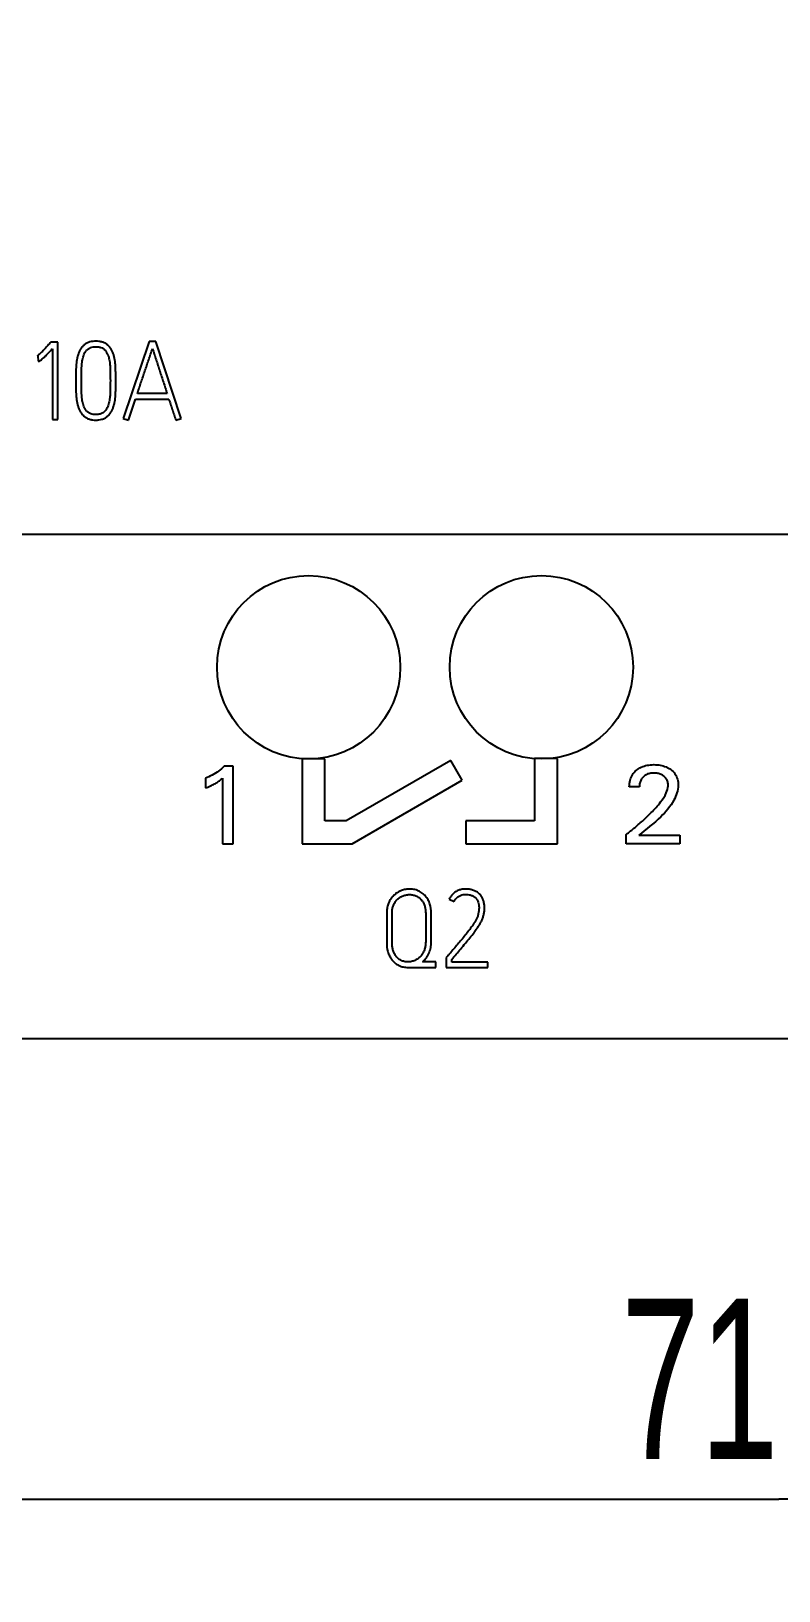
# Model space of a CAD drawing. Extents: x 0 to 420, y 0 to 297.
# Drawn here: x 108.76 to 125.08, y 132.6 to 166.62 of the extents above; entities that cross this region are included whole.
import ezdxf

# ---------------------------------------------------------------- set-up
doc = ezdxf.new("R2010")
doc.units = 0
doc.header["$LTSCALE"] = 23.1
for name, color, linetype in [('10000_FRONT', 7, 'CONTINUOUS'), ('10100_DIM_FRONT', 7, 'CONTINUOUS'), ('10500_FRONT_LABELING', 7, 'CONTINUOUS')]:
    doc.layers.add(name, color=color, linetype=linetype)
doc.styles.get("Standard").update_dxf_attribs({"font": 'txt', "width": 0.8})
doc.dimstyles.new('DIMSTYLE_1', dxfattribs={"dimtxt": 3.5, "dimasz": 3.5, "dimexe": 0.18, "dimexo": 0.0625, "dimgap": 0.09, "dimtad": 1, "dimtxsty": 'STANDARD', "dimcen": 0.09, "dimazin": 3, "dimtp": 0.05, "dimtm": 0.05, "dimtfac": 1, "dimtofl": 0, "dimtmove": 0, "dimatfit": 3, "dimtolj": 1})

# ---------------------------------------------------------------- blocks, each defined once
blk = doc.blocks.new('*D0')
at = {"layer": '10100_DIM_FRONT', "linetype": 'CONTINUOUS'}
for p, q in [((160.829689, 189.646967), (160.829689, 132.601665)), ((89.329689, 150.134374), (89.329689, 132.601665)), ((89.329689, 134.601665), (125.079689, 134.601665)), ((160.829689, 134.601665), (125.079689, 134.601665))]:
    blk.add_line(p, q, dxfattribs=at)
for points in [[(92.829689, 135.101665), (89.329689, 134.601665), (92.829689, 134.101665)], [(157.329689, 134.101665), (160.829689, 134.601665), (157.329689, 135.101665)]]:
    blk.add_solid(points, dxfattribs=at)
at = {"layer": '10100_DIM_FRONT', "linetype": 'CONTINUOUS', "width": 0.660714}
blk.add_text('71,5', height=3.5, dxfattribs=at).set_placement((121.635873, 135.476665))

msp = doc.modelspace()

# ---------------------------------------------------------------- linework, layer by layer
at = {"layer": '10000_FRONT', "color": 7, "linetype": 'CONTINUOUS'}
for p, q in [((89.33, 155.648), (160.83, 155.648)), ((114.673, 150.748), (114.673, 148.894)), ((115.169, 150.748), (114.673, 150.748)), ((115.169, 149.395), (115.169, 150.748)), ((117.92, 150.713), (115.635, 149.395)), ((118.17, 150.28), (117.92, 150.713)), ((119.75, 150.754), (119.75, 149.394)), ((120.25, 150.754), (119.75, 150.754)), ((120.25, 148.894), (120.25, 150.754)), ((115.768, 148.894), (118.17, 150.28)), ((115.635, 149.395), (115.169, 149.395)), ((118.251, 149.394), (118.251, 148.894)), ((119.75, 149.394), (118.251, 149.394)), ((114.673, 148.894), (115.768, 148.894)), ((118.251, 148.894), (120.25, 148.894)), ((89.33, 144.648), (160.83, 144.648))]:
    msp.add_line(p, q, dxfattribs=at)
for centre in [(114.817, 152.746), (119.897, 152.746)]:
    msp.add_circle(centre, 2, dxfattribs=at)
at = {"layer": '10500_FRONT_LABELING', "color": 7, "linetype": 'CONTINUOUS'}
for p, q in [((109.192, 159.839), (109.175, 159.82)), ((109.34, 159.839), (109.192, 159.839)), ((109.222, 159.692), (109.222, 158.146)), ((109.34, 158.146), (109.34, 159.839)), ((111.332, 159.85), (110.769, 158.174)), ((111.483, 159.85), (111.332, 159.85)), ((112.033, 158.174), (111.483, 159.85)), ((108.892, 159.534), (108.906, 159.539)), ((108.906, 159.539), (108.913, 159.419)), ((109.736, 159.009), (109.736, 158.983)), ((109.856, 158.983), (109.856, 159.009)), ((110.488, 159.009), (110.488, 158.983)), ((110.606, 158.983), (110.606, 159.009)), ((110.882, 158.136), (111.038, 158.596)), ((111.038, 158.596), (111.766, 158.596)), ((111.726, 158.716), (111.078, 158.716)), ((109.222, 158.146), (109.34, 158.146)), ((110.769, 158.174), (110.882, 158.136)), ((111.917, 158.136), (112.033, 158.174)), ((113.167, 150.586), (112.974, 150.586)), ((113.167, 148.896), (113.167, 150.586)), ((112.567, 150.325), (112.567, 150.112)), ((112.939, 150.323), (112.939, 148.896)), ((122.037, 150.137), (121.816, 150.137)), ((121.747, 148.896), (121.747, 149.099)), ((122.024, 149.081), (122.919, 149.081)), ((122.919, 149.081), (122.919, 148.896)), ((112.939, 148.896), (113.167, 148.896)), ((122.919, 148.896), (121.747, 148.896)), ((117.885, 147.688), (117.991, 147.634)), ((116.52, 147.384), (116.52, 146.74)), ((116.638, 146.74), (116.638, 147.384)), ((117.371, 147.384), (117.371, 146.754)), ((117.491, 146.754), (117.491, 147.384)), ((117.595, 146.318), (117.302, 146.318)), ((117.595, 146.198), (117.595, 146.318)), ((117.835, 146.431), (117.821, 146.415)), ((117.821, 146.415), (117.821, 146.198)), ((117.939, 146.316), (117.939, 146.372)), ((118.727, 146.316), (117.939, 146.316)), ((118.727, 146.198), (118.727, 146.316)), ((116.982, 146.198), (117.595, 146.198)), ((117.821, 146.198), (118.727, 146.198))]:
    msp.add_line(p, q, dxfattribs=at)
for points, knots in [([(109.175, 159.82), (109.164, 159.807), (109.153, 159.795), (109.13, 159.77), (109.119, 159.758), (109.085, 159.721), (109.062, 159.696), (109.016, 159.647), (108.992, 159.623), (108.956, 159.588), (108.944, 159.577), (108.925, 159.56), (108.919, 159.555), (108.906, 159.544), (108.899, 159.539), (108.892, 159.534)], [0, 0, 0, 0, 0.125, 0.125, 0.25, 0.25, 0.5, 0.5, 0.75, 0.75, 0.875, 0.875, 0.9375, 0.9375, 1, 1, 1, 1]), ([(108.913, 159.419), (108.918, 159.419), (108.922, 159.42), (108.931, 159.421), (108.935, 159.422), (108.943, 159.425), (108.947, 159.427), (108.955, 159.432), (108.958, 159.434), (108.969, 159.442), (108.976, 159.447), (108.989, 159.458), (108.996, 159.464), (109.016, 159.481), (109.028, 159.493), (109.053, 159.517), (109.066, 159.529), (109.103, 159.566), (109.127, 159.591), (109.175, 159.641), (109.198, 159.667), (109.222, 159.692)], [0, 0, 0, 0, 0.03125, 0.03125, 0.0625, 0.0625, 0.09375, 0.09375, 0.125, 0.125, 0.1875, 0.1875, 0.25, 0.25, 0.375, 0.375, 0.5, 0.5, 0.75, 0.75, 1, 1, 1, 1]), ([(110.606, 159.009), (110.606, 159.053), (110.606, 159.098), (110.605, 159.188), (110.604, 159.232), (110.601, 159.322), (110.598, 159.366), (110.589, 159.433), (110.586, 159.455), (110.578, 159.499), (110.573, 159.521), (110.56, 159.565), (110.553, 159.587), (110.537, 159.629), (110.527, 159.65), (110.51, 159.679), (110.504, 159.689), (110.491, 159.708), (110.484, 159.717), (110.462, 159.743), (110.446, 159.759), (110.42, 159.781), (110.411, 159.788), (110.392, 159.801), (110.382, 159.807), (110.352, 159.823), (110.332, 159.831), (110.299, 159.842), (110.288, 159.844), (110.265, 159.849), (110.254, 159.851), (110.22, 159.856), (110.198, 159.857), (110.152, 159.857), (110.129, 159.856), (110.084, 159.851), (110.062, 159.846), (110.03, 159.837), (110.019, 159.833), (109.998, 159.824), (109.987, 159.82), (109.957, 159.804), (109.938, 159.791), (109.911, 159.77), (109.903, 159.762), (109.886, 159.746), (109.879, 159.738), (109.857, 159.712), (109.843, 159.693), (109.826, 159.664), (109.82, 159.654), (109.81, 159.633), (109.806, 159.623), (109.793, 159.591), (109.786, 159.57), (109.773, 159.526), (109.768, 159.504), (109.758, 159.46), (109.755, 159.437), (109.746, 159.37), (109.742, 159.325), (109.739, 159.257), (109.738, 159.235), (109.737, 159.189), (109.737, 159.167), (109.736, 159.099), (109.736, 159.054), (109.736, 159.009)], [0, 0, 0, 0, 0.0625, 0.0625, 0.125, 0.125, 0.1875, 0.1875, 0.21875, 0.21875, 0.25, 0.25, 0.28125, 0.28125, 0.3125, 0.3125, 0.328125, 0.328125, 0.34375, 0.34375, 0.375, 0.375, 0.390625, 0.390625, 0.40625, 0.40625, 0.4375, 0.4375, 0.453125, 0.453125, 0.46875, 0.46875, 0.5, 0.5, 0.53125, 0.53125, 0.5625, 0.5625, 0.578125, 0.578125, 0.59375, 0.59375, 0.625, 0.625, 0.640625, 0.640625, 0.65625, 0.65625, 0.6875, 0.6875, 0.703125, 0.703125, 0.71875, 0.71875, 0.75, 0.75, 0.78125, 0.78125, 0.8125, 0.8125, 0.875, 0.875, 0.90625, 0.90625, 0.9375, 0.9375, 1, 1, 1, 1]), ([(109.856, 159.009), (109.856, 159.046), (109.857, 159.083), (109.857, 159.157), (109.858, 159.194), (109.86, 159.25), (109.86, 159.268), (109.862, 159.305), (109.864, 159.324), (109.867, 159.361), (109.869, 159.379), (109.873, 159.416), (109.876, 159.435), (109.883, 159.471), (109.887, 159.489), (109.896, 159.525), (109.902, 159.542), (109.912, 159.568), (109.916, 159.577), (109.924, 159.593), (109.928, 159.602), (109.943, 159.626), (109.954, 159.641), (109.973, 159.662), (109.979, 159.669), (109.993, 159.682), (110.008, 159.694), (110.024, 159.704), (110.041, 159.712), (110.049, 159.716), (110.076, 159.726), (110.094, 159.73), (110.122, 159.734), (110.132, 159.735), (110.151, 159.737), (110.16, 159.737), (110.188, 159.737), (110.207, 159.736), (110.235, 159.732), (110.244, 159.731), (110.262, 159.727), (110.272, 159.724), (110.298, 159.715), (110.315, 159.707), (110.339, 159.691), (110.347, 159.686), (110.361, 159.673), (110.368, 159.667), (110.38, 159.653), (110.386, 159.645), (110.397, 159.63), (110.403, 159.622), (110.417, 159.598), (110.426, 159.581), (110.44, 159.546), (110.447, 159.528), (110.457, 159.492), (110.461, 159.474), (110.468, 159.437), (110.471, 159.419), (110.476, 159.382), (110.478, 159.364), (110.481, 159.326), (110.482, 159.308), (110.484, 159.271), (110.485, 159.252), (110.487, 159.196), (110.487, 159.158), (110.488, 159.083), (110.488, 159.046), (110.488, 159.009)], [0, 0, 0, 0, 0.0625, 0.0625, 0.125, 0.125, 0.15625, 0.15625, 0.1875, 0.1875, 0.21875, 0.21875, 0.25, 0.25, 0.28125, 0.28125, 0.3125, 0.3125, 0.328125, 0.328125, 0.34375, 0.34375, 0.375, 0.375, 0.390625, 0.390625, 0.40625, 0.421875, 0.421875, 0.4375, 0.4375, 0.46875, 0.46875, 0.484375, 0.484375, 0.5, 0.5, 0.53125, 0.53125, 0.546875, 0.546875, 0.5625, 0.5625, 0.59375, 0.59375, 0.609375, 0.609375, 0.625, 0.625, 0.640625, 0.640625, 0.65625, 0.65625, 0.6875, 0.6875, 0.71875, 0.71875, 0.75, 0.75, 0.78125, 0.78125, 0.8125, 0.8125, 0.84375, 0.84375, 0.875, 0.875, 0.9375, 0.9375, 1, 1, 1, 1]), ([(111.078, 158.716), (111.105, 158.798), (111.133, 158.88), (111.187, 159.044), (111.215, 159.126), (111.27, 159.29), (111.299, 159.371), (111.34, 159.494), (111.354, 159.535), (111.381, 159.617), (111.394, 159.658), (111.408, 159.699)], [0, 0, 0, 0, 0.25, 0.25, 0.5, 0.5, 0.75, 0.75, 0.875, 0.875, 1, 1, 1, 1]), ([(111.408, 159.699), (111.421, 159.659), (111.434, 159.617), (111.46, 159.535), (111.474, 159.494), (111.513, 159.371), (111.54, 159.29), (111.593, 159.126), (111.62, 159.044), (111.674, 158.88), (111.7, 158.798), (111.726, 158.716)], [0, 0, 0, 0, 0.125, 0.125, 0.25, 0.25, 0.5, 0.5, 0.75, 0.75, 1, 1, 1, 1]), ([(109.736, 158.983), (109.736, 158.938), (109.736, 158.893), (109.737, 158.826), (109.737, 158.804), (109.738, 158.759), (109.739, 158.737), (109.742, 158.67), (109.745, 158.626), (109.754, 158.56), (109.758, 158.538), (109.767, 158.494), (109.772, 158.472), (109.784, 158.428), (109.791, 158.406), (109.808, 158.364), (109.818, 158.344), (109.835, 158.315), (109.841, 158.305), (109.855, 158.286), (109.862, 158.278), (109.876, 158.26), (109.884, 158.252), (109.9, 158.236), (109.908, 158.229), (109.926, 158.214), (109.935, 158.207), (109.953, 158.194), (109.963, 158.188), (109.992, 158.171), (110.013, 158.162), (110.057, 158.149), (110.079, 158.144), (110.124, 158.138), (110.147, 158.136), (110.181, 158.136), (110.192, 158.136), (110.215, 158.138), (110.226, 158.139), (110.26, 158.143), (110.282, 158.148), (110.314, 158.157), (110.325, 158.161), (110.346, 158.17), (110.356, 158.175), (110.386, 158.191), (110.405, 158.204), (110.431, 158.226), (110.439, 158.233), (110.455, 158.249), (110.463, 158.258), (110.485, 158.284), (110.498, 158.302), (110.516, 158.331), (110.521, 158.341), (110.531, 158.362), (110.536, 158.372), (110.549, 158.403), (110.556, 158.424), (110.569, 158.467), (110.575, 158.489), (110.584, 158.534), (110.588, 158.556), (110.597, 158.623), (110.601, 158.668), (110.603, 158.735), (110.604, 158.758), (110.605, 158.803), (110.605, 158.825), (110.606, 158.893), (110.606, 158.938), (110.606, 158.983)], [0, 0, 0, 0, 0.0625, 0.0625, 0.09375, 0.09375, 0.125, 0.125, 0.1875, 0.1875, 0.21875, 0.21875, 0.25, 0.25, 0.28125, 0.28125, 0.3125, 0.3125, 0.328125, 0.328125, 0.34375, 0.34375, 0.359375, 0.359375, 0.375, 0.375, 0.390625, 0.390625, 0.40625, 0.40625, 0.4375, 0.4375, 0.46875, 0.46875, 0.5, 0.5, 0.515625, 0.515625, 0.53125, 0.53125, 0.5625, 0.5625, 0.578125, 0.578125, 0.59375, 0.59375, 0.625, 0.625, 0.640625, 0.640625, 0.65625, 0.65625, 0.6875, 0.6875, 0.703125, 0.703125, 0.71875, 0.71875, 0.75, 0.75, 0.78125, 0.78125, 0.8125, 0.8125, 0.875, 0.875, 0.90625, 0.90625, 0.9375, 0.9375, 1, 1, 1, 1]), ([(110.488, 158.983), (110.488, 158.945), (110.488, 158.908), (110.487, 158.834), (110.487, 158.797), (110.485, 158.741), (110.484, 158.722), (110.482, 158.685), (110.48, 158.667), (110.475, 158.611), (110.47, 158.574), (110.459, 158.519), (110.454, 158.501), (110.444, 158.465), (110.438, 158.448), (110.424, 158.413), (110.416, 158.397), (110.402, 158.373), (110.396, 158.365), (110.385, 158.35), (110.379, 158.342), (110.367, 158.328), (110.361, 158.322), (110.346, 158.309), (110.339, 158.303), (110.316, 158.288), (110.299, 158.279), (110.272, 158.27), (110.263, 158.267), (110.245, 158.263), (110.217, 158.258), (110.189, 158.256), (110.161, 158.256), (110.152, 158.257), (110.133, 158.258), (110.124, 158.259), (110.096, 158.263), (110.078, 158.267), (110.052, 158.277), (110.043, 158.28), (110.026, 158.289), (110.018, 158.293), (110.003, 158.304), (109.995, 158.31), (109.981, 158.322), (109.975, 158.329), (109.962, 158.343), (109.956, 158.351), (109.946, 158.366), (109.941, 158.374), (109.931, 158.39), (109.927, 158.398), (109.919, 158.415), (109.915, 158.424), (109.905, 158.45), (109.899, 158.467), (109.89, 158.503), (109.885, 158.521), (109.874, 158.576), (109.87, 158.613), (109.864, 158.668), (109.863, 158.687), (109.861, 158.724), (109.86, 158.742), (109.858, 158.798), (109.858, 158.835), (109.857, 158.909), (109.856, 158.946), (109.856, 158.983)], [0, 0, 0, 0, 0.0625, 0.0625, 0.125, 0.125, 0.15625, 0.15625, 0.1875, 0.1875, 0.25, 0.25, 0.28125, 0.28125, 0.3125, 0.3125, 0.34375, 0.34375, 0.359375, 0.359375, 0.375, 0.375, 0.390625, 0.390625, 0.40625, 0.40625, 0.4375, 0.4375, 0.453125, 0.453125, 0.46875, 0.5, 0.5, 0.515625, 0.515625, 0.53125, 0.53125, 0.5625, 0.5625, 0.578125, 0.578125, 0.59375, 0.59375, 0.609375, 0.609375, 0.625, 0.625, 0.640625, 0.640625, 0.65625, 0.65625, 0.671875, 0.671875, 0.6875, 0.6875, 0.71875, 0.71875, 0.75, 0.75, 0.8125, 0.8125, 0.84375, 0.84375, 0.875, 0.875, 0.9375, 0.9375, 1, 1, 1, 1]), ([(111.766, 158.596), (111.778, 158.557), (111.79, 158.519), (111.815, 158.442), (111.827, 158.404), (111.853, 158.327), (111.866, 158.289), (111.886, 158.232), (111.892, 158.213), (111.905, 158.175), (111.911, 158.155), (111.917, 158.136)], [0, 0, 0, 0, 0.25, 0.25, 0.5, 0.5, 0.75, 0.75, 0.875, 0.875, 1, 1, 1, 1]), ([(112.974, 150.586), (112.935, 150.548), (112.852, 150.478), (112.715, 150.39), (112.617, 150.344), (112.567, 150.325)], [0, 0, 0, 0, 0.335376, 0.666733, 1, 1, 1, 1]), ([(121.747, 149.099), (121.813, 149.149), (121.941, 149.251), (122.123, 149.409), (122.312, 149.591), (122.487, 149.783), (122.621, 149.977), (122.671, 150.134), (122.658, 150.242), (122.627, 150.316), (122.575, 150.371), (122.51, 150.411), (122.433, 150.434), (122.349, 150.44), (122.264, 150.433), (122.186, 150.406), (122.121, 150.36), (122.071, 150.298), (122.042, 150.221), (122.037, 150.165), (122.037, 150.137)], [0, 0, 0, 0, 0.104116, 0.205085, 0.303144, 0.433178, 0.529839, 0.598022, 0.633057, 0.664801, 0.696393, 0.726886, 0.759247, 0.795227, 0.832181, 0.865789, 0.898315, 0.930542, 0.963549, 1, 1, 1, 1]), ([(121.816, 150.137), (121.816, 150.184), (121.826, 150.277), (121.879, 150.404), (121.966, 150.502), (122.077, 150.572), (122.207, 150.613), (122.349, 150.625), (122.489, 150.614), (122.617, 150.578), (122.728, 150.516), (122.818, 150.426), (122.874, 150.305), (122.899, 150.103), (122.788, 149.795), (122.478, 149.431), (122.179, 149.211), (122.024, 149.081)], [0, 0, 0, 0, 0.047634, 0.090966, 0.134024, 0.175852, 0.219839, 0.26854, 0.316048, 0.358805, 0.398874, 0.441275, 0.482994, 0.528552, 0.640457, 0.793497, 1, 1, 1, 1]), ([(112.567, 150.112), (112.602, 150.126), (112.668, 150.153), (112.758, 150.198), (112.823, 150.237), (112.869, 150.269), (112.904, 150.295), (112.927, 150.313), (112.939, 150.323)], [0, 0, 0, 0, 0.263331, 0.496838, 0.701719, 0.791454, 0.890837, 1, 1, 1, 1]), ([(117.491, 147.384), (117.491, 147.451), (117.483, 147.516), (117.457, 147.595), (117.451, 147.611), (117.438, 147.641), (117.431, 147.656), (117.415, 147.685), (117.407, 147.699), (117.392, 147.72), (117.388, 147.727), (117.377, 147.74), (117.372, 147.747), (117.345, 147.778), (117.32, 147.801), (117.28, 147.83), (117.267, 147.84), (117.237, 147.856), (117.222, 147.864), (117.177, 147.884), (117.145, 147.894), (117.095, 147.903), (117.078, 147.905), (117.045, 147.907), (117.028, 147.908), (116.995, 147.907), (116.978, 147.906), (116.944, 147.902), (116.928, 147.899), (116.879, 147.888), (116.848, 147.877), (116.809, 147.86), (116.801, 147.857), (116.786, 147.849), (116.779, 147.845), (116.757, 147.833), (116.743, 147.824), (116.716, 147.805), (116.703, 147.794), (116.684, 147.778), (116.678, 147.772), (116.666, 147.761), (116.66, 147.755), (116.632, 147.724), (116.612, 147.698), (116.586, 147.655), (116.578, 147.641), (116.564, 147.611), (116.557, 147.595), (116.546, 147.564), (116.541, 147.548), (116.533, 147.516), (116.53, 147.5), (116.525, 147.467), (116.523, 147.451), (116.52, 147.417), (116.52, 147.401), (116.52, 147.384)], [0, 0, 0, 0, 0.125, 0.125, 0.15625, 0.15625, 0.1875, 0.1875, 0.21875, 0.21875, 0.234375, 0.234375, 0.25, 0.25, 0.3125, 0.3125, 0.34375, 0.34375, 0.375, 0.375, 0.4375, 0.4375, 0.46875, 0.46875, 0.5, 0.5, 0.53125, 0.53125, 0.5625, 0.5625, 0.625, 0.625, 0.640625, 0.640625, 0.65625, 0.65625, 0.6875, 0.6875, 0.71875, 0.71875, 0.734375, 0.734375, 0.75, 0.75, 0.8125, 0.8125, 0.84375, 0.84375, 0.875, 0.875, 0.90625, 0.90625, 0.9375, 0.9375, 0.96875, 0.96875, 1, 1, 1, 1]), ([(116.638, 147.384), (116.638, 147.409), (116.639, 147.435), (116.647, 147.484), (116.652, 147.509), (116.665, 147.545), (116.67, 147.557), (116.681, 147.58), (116.686, 147.591), (116.699, 147.613), (116.706, 147.624), (116.721, 147.645), (116.729, 147.655), (116.755, 147.683), (116.774, 147.7), (116.805, 147.722), (116.816, 147.729), (116.838, 147.742), (116.849, 147.748), (116.884, 147.763), (116.909, 147.771), (116.946, 147.78), (116.959, 147.782), (116.984, 147.786), (116.997, 147.787), (117.022, 147.787), (117.035, 147.787), (117.061, 147.785), (117.074, 147.784), (117.111, 147.777), (117.136, 147.77), (117.171, 147.755), (117.182, 147.749), (117.204, 147.736), (117.215, 147.729), (117.236, 147.714), (117.245, 147.706), (117.264, 147.688), (117.272, 147.679), (117.297, 147.649), (117.311, 147.628), (117.328, 147.594), (117.333, 147.582), (117.343, 147.558), (117.347, 147.546), (117.358, 147.51), (117.363, 147.485), (117.369, 147.435), (117.371, 147.409), (117.371, 147.384)], [0, 0, 0, 0, 0.0625, 0.0625, 0.125, 0.125, 0.15625, 0.15625, 0.1875, 0.1875, 0.21875, 0.21875, 0.25, 0.25, 0.3125, 0.3125, 0.34375, 0.34375, 0.375, 0.375, 0.4375, 0.4375, 0.46875, 0.46875, 0.5, 0.5, 0.53125, 0.53125, 0.5625, 0.5625, 0.625, 0.625, 0.65625, 0.65625, 0.6875, 0.6875, 0.71875, 0.71875, 0.75, 0.75, 0.8125, 0.8125, 0.84375, 0.84375, 0.875, 0.875, 0.9375, 0.9375, 1, 1, 1, 1]), ([(117.991, 147.634), (118, 147.654), (118.012, 147.672), (118.032, 147.698), (118.04, 147.706), (118.056, 147.721), (118.072, 147.736), (118.09, 147.748), (118.109, 147.759), (118.119, 147.764), (118.15, 147.777), (118.171, 147.782), (118.203, 147.787), (118.214, 147.788), (118.236, 147.789), (118.247, 147.79), (118.28, 147.789), (118.302, 147.787), (118.334, 147.781), (118.345, 147.779), (118.366, 147.772), (118.376, 147.769), (118.397, 147.76), (118.406, 147.755), (118.426, 147.744), (118.435, 147.738), (118.452, 147.724), (118.46, 147.717), (118.471, 147.705), (118.474, 147.701), (118.481, 147.692), (118.484, 147.688), (118.493, 147.674), (118.499, 147.664), (118.509, 147.645), (118.513, 147.635), (118.524, 147.604), (118.528, 147.582), (118.533, 147.55), (118.534, 147.539), (118.535, 147.517), (118.536, 147.506), (118.536, 147.474), (118.534, 147.452), (118.529, 147.409), (118.525, 147.388), (118.517, 147.356), (118.514, 147.346), (118.508, 147.325), (118.505, 147.314), (118.494, 147.284), (118.485, 147.264), (118.465, 147.226), (118.454, 147.207), (118.432, 147.17), (118.42, 147.152), (118.384, 147.098), (118.359, 147.063), (118.308, 146.993), (118.281, 146.959), (118.228, 146.891), (118.2, 146.858), (118.145, 146.792), (118.117, 146.759), (118.061, 146.693), (118.033, 146.66), (117.977, 146.595), (117.948, 146.562), (117.906, 146.513), (117.892, 146.497), (117.864, 146.464), (117.849, 146.448), (117.835, 146.431)], [0, 0, 0, 0, 0.03125, 0.03125, 0.046875, 0.046875, 0.0625, 0.078125, 0.078125, 0.09375, 0.09375, 0.125, 0.125, 0.140625, 0.140625, 0.15625, 0.15625, 0.1875, 0.1875, 0.203125, 0.203125, 0.21875, 0.21875, 0.234375, 0.234375, 0.25, 0.25, 0.265625, 0.265625, 0.273438, 0.273438, 0.28125, 0.28125, 0.296875, 0.296875, 0.3125, 0.3125, 0.34375, 0.34375, 0.359375, 0.359375, 0.375, 0.375, 0.40625, 0.40625, 0.4375, 0.4375, 0.453125, 0.453125, 0.46875, 0.46875, 0.5, 0.5, 0.53125, 0.53125, 0.5625, 0.5625, 0.625, 0.625, 0.6875, 0.6875, 0.75, 0.75, 0.8125, 0.8125, 0.875, 0.875, 0.9375, 0.9375, 0.96875, 0.96875, 1, 1, 1, 1]), ([(117.939, 146.372), (117.972, 146.412), (118.005, 146.451), (118.071, 146.529), (118.105, 146.568), (118.171, 146.646), (118.204, 146.685), (118.27, 146.763), (118.302, 146.802), (118.367, 146.882), (118.399, 146.922), (118.445, 146.983), (118.461, 147.003), (118.49, 147.045), (118.505, 147.066), (118.533, 147.109), (118.547, 147.131), (118.573, 147.175), (118.585, 147.197), (118.607, 147.244), (118.616, 147.267), (118.632, 147.316), (118.638, 147.341), (118.648, 147.392), (118.652, 147.417), (118.656, 147.468), (118.656, 147.493), (118.655, 147.544), (118.652, 147.57), (118.643, 147.621), (118.637, 147.646), (118.624, 147.682), (118.619, 147.694), (118.607, 147.717), (118.601, 147.729), (118.587, 147.75), (118.58, 147.761), (118.564, 147.781), (118.555, 147.79), (118.537, 147.809), (118.527, 147.818), (118.507, 147.834), (118.496, 147.841), (118.474, 147.854), (118.463, 147.86), (118.44, 147.87), (118.427, 147.875), (118.391, 147.888), (118.366, 147.895), (118.328, 147.902), (118.315, 147.904), (118.289, 147.906), (118.276, 147.907), (118.238, 147.908), (118.212, 147.907), (118.173, 147.903), (118.161, 147.901), (118.135, 147.895), (118.122, 147.892), (118.085, 147.881), (118.062, 147.87), (118.028, 147.851), (118.017, 147.844), (117.996, 147.829), (117.976, 147.812), (117.958, 147.794), (117.94, 147.775), (117.932, 147.765), (117.909, 147.734), (117.896, 147.712), (117.885, 147.688)], [0, 0, 0, 0, 0.0625, 0.0625, 0.125, 0.125, 0.1875, 0.1875, 0.25, 0.25, 0.3125, 0.3125, 0.34375, 0.34375, 0.375, 0.375, 0.40625, 0.40625, 0.4375, 0.4375, 0.46875, 0.46875, 0.5, 0.5, 0.53125, 0.53125, 0.5625, 0.5625, 0.59375, 0.59375, 0.625, 0.625, 0.640625, 0.640625, 0.65625, 0.65625, 0.671875, 0.671875, 0.6875, 0.6875, 0.703125, 0.703125, 0.71875, 0.71875, 0.734375, 0.734375, 0.75, 0.75, 0.78125, 0.78125, 0.796875, 0.796875, 0.8125, 0.8125, 0.84375, 0.84375, 0.859375, 0.859375, 0.875, 0.875, 0.90625, 0.90625, 0.921875, 0.921875, 0.9375, 0.953125, 0.953125, 0.96875, 0.96875, 1, 1, 1, 1]), ([(116.52, 146.74), (116.52, 146.674), (116.527, 146.608), (116.551, 146.528), (116.556, 146.512), (116.568, 146.481), (116.575, 146.466), (116.589, 146.436), (116.597, 146.422), (116.61, 146.4), (116.615, 146.393), (116.624, 146.379), (116.629, 146.372), (116.654, 146.339), (116.677, 146.315), (116.715, 146.283), (116.729, 146.273), (116.757, 146.255), (116.786, 146.239), (116.817, 146.226), (116.849, 146.216), (116.865, 146.211), (116.915, 146.201), (116.948, 146.198), (116.982, 146.198)], [0, 0, 0, 0, 0.25, 0.25, 0.3125, 0.3125, 0.375, 0.375, 0.4375, 0.4375, 0.46875, 0.46875, 0.5, 0.5, 0.625, 0.625, 0.6875, 0.6875, 0.75, 0.8125, 0.8125, 0.875, 0.875, 1, 1, 1, 1]), ([(117.371, 146.754), (117.371, 146.728), (117.369, 146.702), (117.364, 146.663), (117.362, 146.65), (117.356, 146.624), (117.353, 146.612), (117.34, 146.574), (117.33, 146.55), (117.312, 146.515), (117.305, 146.503), (117.291, 146.481), (117.283, 146.47), (117.258, 146.44), (117.24, 146.421), (117.21, 146.396), (117.199, 146.388), (117.177, 146.374), (117.165, 146.367), (117.13, 146.349), (117.106, 146.339), (117.067, 146.328), (117.054, 146.325), (117.028, 146.321), (117.015, 146.32), (116.989, 146.318), (116.976, 146.318), (116.956, 146.319), (116.949, 146.319), (116.936, 146.321), (116.929, 146.322), (116.897, 146.327), (116.865, 146.336), (116.835, 146.351), (116.824, 146.357), (116.818, 146.36), (116.801, 146.37), (116.779, 146.386), (116.76, 146.403), (116.741, 146.422), (116.732, 146.432), (116.708, 146.464), (116.694, 146.486), (116.677, 146.522), (116.672, 146.534), (116.663, 146.559), (116.66, 146.571), (116.65, 146.609), (116.645, 146.635), (116.639, 146.687), (116.638, 146.714), (116.638, 146.74)], [0, 0, 0, 0, 0.0625, 0.0625, 0.09375, 0.09375, 0.125, 0.125, 0.1875, 0.1875, 0.21875, 0.21875, 0.25, 0.25, 0.3125, 0.3125, 0.34375, 0.34375, 0.375, 0.375, 0.4375, 0.4375, 0.46875, 0.46875, 0.5, 0.5, 0.53125, 0.53125, 0.546875, 0.546875, 0.5625, 0.5625, 0.625, 0.640625, 0.640625, 0.65625, 0.65625, 0.6875, 0.71875, 0.71875, 0.75, 0.75, 0.8125, 0.8125, 0.84375, 0.84375, 0.875, 0.875, 0.9375, 0.9375, 1, 1, 1, 1]), ([(117.302, 146.318), (117.319, 146.331), (117.333, 146.346), (117.361, 146.376), (117.374, 146.391), (117.392, 146.416), (117.398, 146.425), (117.409, 146.442), (117.414, 146.451), (117.429, 146.478), (117.438, 146.496), (117.454, 146.533), (117.461, 146.552), (117.473, 146.592), (117.477, 146.612), (117.488, 146.672), (117.491, 146.713), (117.491, 146.754)], [0, 0, 0, 0, 0.125, 0.125, 0.25, 0.25, 0.3125, 0.3125, 0.375, 0.375, 0.5, 0.5, 0.625, 0.625, 0.75, 0.75, 1, 1, 1, 1])]:
    msp.add_open_spline(points, degree=3, knots=knots, dxfattribs=at)

# ---------------------------------------------------------------- dimensions: what is measured, and where the dimension line sits
at = {"layer": '10100_DIM_FRONT', "linetype": 'CONTINUOUS'}
dim = msp.add_linear_dim(base=(160.83, 134.602), p1=(89.33, 150.134), p2=(160.83, 189.647), text='71,5', dimstyle='DIMSTYLE_1', dxfattribs=at)
dim.commit()
dim.dimension.update_dxf_attribs({"geometry": '*D0', "text_midpoint": (126.261, 137.227), "dimtype": 160})

doc.saveas('drawing.dxf')
